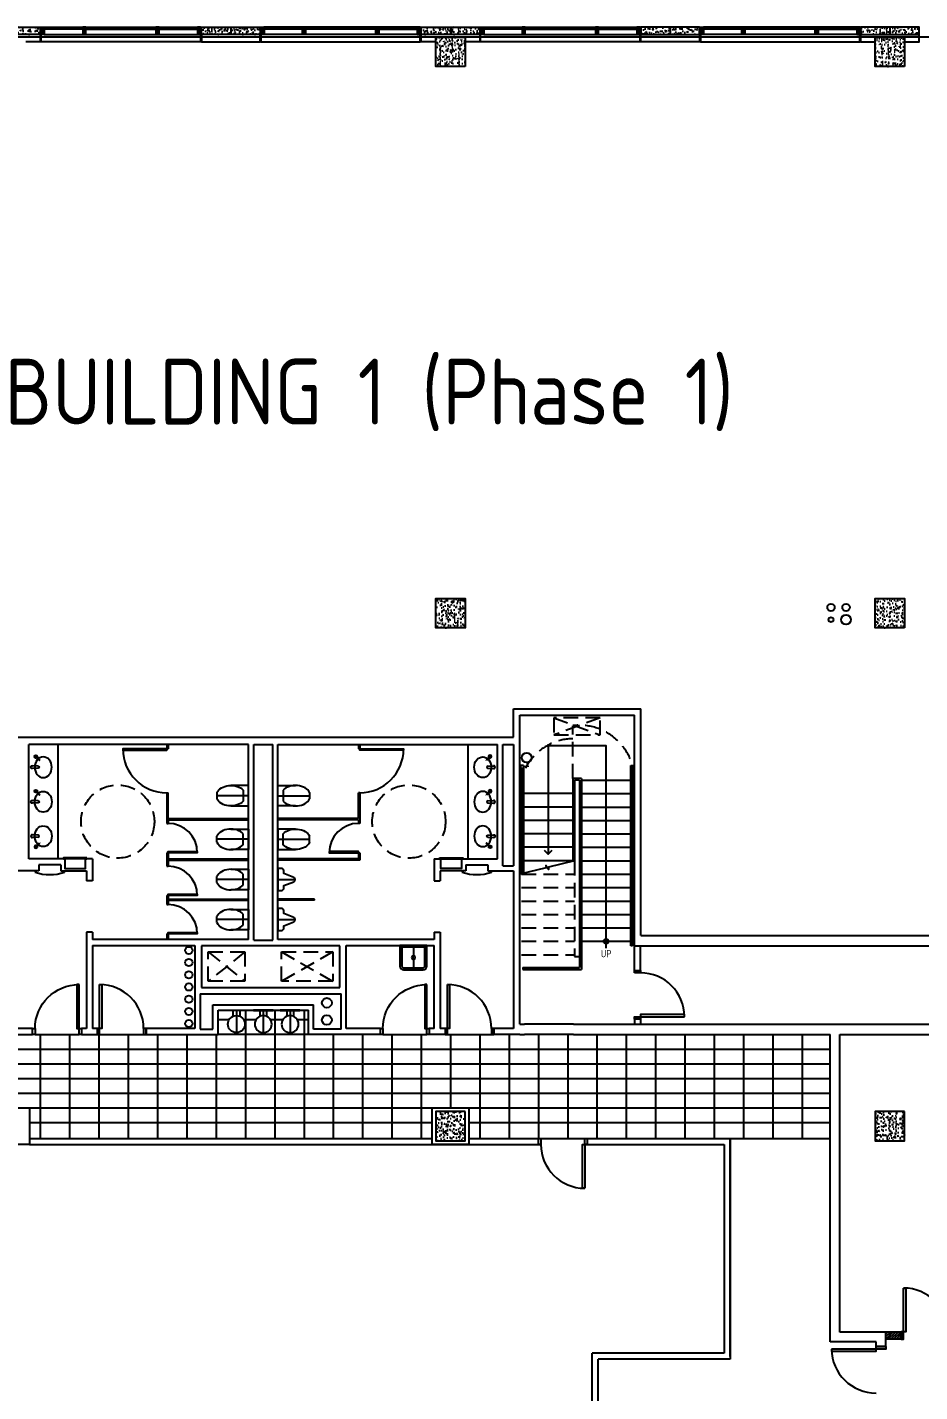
# Model space of a CAD drawing. Header units: inches. Extents: x -744 to 10613, y 1541 to 7685.
# Drawn here: x 7801 to 8532, y 5572 to 6690 of the extents above; entities that cross this region are included whole.
import ezdxf
from ezdxf.enums import TextEntityAlignment as Align

# ---------------------------------------------------------------- set-up
doc = ezdxf.new("R2010")
doc.units = ezdxf.units.IN
doc.header["$LTSCALE"] = 96
doc.header["$MEASUREMENT"] = 0
doc.header["$PDSIZE"] = 1.5
doc.linetypes.add('HIDDEN2', pattern=[0.1875, 0.125, -0.0625])
doc.layers.get('0').update_dxf_attribs({"linetype": 'CONTINUOUS'})
doc.layers.get('DEFPOINTS').update_dxf_attribs({"linetype": 'CONTINUOUS'})
for name, color, linetype in [('A-Floor Pattern', 251, 'CONTINUOUS'), ('A_0_CONST', 11, 'CONTINUOUS'), ('A_1-7_CW_GYP', 2, 'CONTINUOUS'), ('A_1-7_CW_PC', 2, 'CONTINUOUS'), ('A_1-7_CW_PC_H', 6, 'CONTINUOUS'), ('A_1-8-STAIR', 40, 'CONTINUOUS'), ('A_1-8_COL', 7, 'CONTINUOUS'), ('A_1-8_COL_H', 6, 'CONTINUOUS'), ('A_1-8_CW_GLASS', 1, 'CONTINUOUS'), ('A_1-8_CW_GYP', 2, 'CONTINUOUS'), ('A_1-8_CW_MULL', 2, 'CONTINUOUS'), ('A_1-8_CW_PC', 2, 'CONTINUOUS'), ('A_1-8_CW_PC_H', 6, 'CONTINUOUS'), ('A_1-8_CW_SILL', 9, 'CONTINUOUS'), ('A_1-8_DR_PLN', 30, 'CONTINUOUS'), ('A_1-8_SLEEVE', 9, 'CONTINUOUS'), ('A_1-8_WALL_IN', 2, 'CONTINUOUS'), ('A_1-8_WALL_TP', 193, 'CONTINUOUS'), ('A_1_CW_GYP', 2, 'CONTINUOUS'), ('A_1_CW_SLAB', 66, 'CONTINUOUS'), ('A_1_DR_PLN', 30, 'CONTINUOUS'), ('A_1_STAIR1-2_TREAD', 30, 'CONTINUOUS'), ('A_1_WALL_IN', 2, 'CONTINUOUS'), ('M_1-9_DUCT', 9, 'CONTINUOUS'), ('P_1-8_FIXTURE', 6, 'CONTINUOUS'), ('P_1-8_SLEEVE', 9, 'CONTINUOUS')]:
    doc.layers.add(name, color=color, linetype=linetype)
doc.styles.add('ARCHITXT', font='architxt.shx')

# ---------------------------------------------------------------- blocks, each defined once
blk = doc.blocks.new('COL_1-8_24X24')
at = {"layer": 'A_1-8_COL_H'}
h = blk.add_hatch(dxfattribs=at)
h.set_pattern_fill('AR-CONC,_I', color=256, style=2)
h.set_pattern_definition([(50, (-6180, -6718.462), (7.172602, -0.6275213), [0.75, -8.25]), (355, (-6180, -6718.462), (-1.3875133, 7.5219213), [0.6, -6.6]), (100.4514, (-6179.402, -6718.5144), (5.785094, 6.8943954), [0.637402, -7.011421]), (46.1842, (-6180, -6716.462), (10.6724105, -1.65519), [1.125, -12.375]), (96.6356, (-6179.111, -6716.6), (9.346627, 9.741179), [0.956103, -10.51713]), (351.1842, (-6180, -6716.462), (9.34662, 9.741186), [0.9, -9.9]), (21, (-6179, -6716.962), (5.9690705, -4.026189), [0.75, -8.25]), (326, (-6179, -6716.962), (2.4331533, 7.2515005), [0.6, -6.6]), (71.4514, (-6178.5026, -6717.2976), (8.4022263, 3.225305), [0.637402, -7.011421]), (37.5, (-6180, -6718.462), (0.12159855, 3.32893854), [0, -6.52, 0, -6.7, 0, -6.625]), (7.5, (-6180, -6718.462), (2.6306954, 3.9441171), [0, -3.82, 0, -6.37, 0, -2.525]), (327.5, (-6182.23, -6718.462), (5.3382244, -0.2255487), [0, -2.5, 0, -7.8, 0, -10.35]), (317.5, (-6183.23, -6718.462), (5.8318617, 1.0010498), [0, -3.25, 0, -5.18, 0, -7.35])])
h.paths.add_polyline_path([(-12, -12), (12, -12), (12, 12), (-12, 12)])
at = {"layer": 'A_0_CONST'}
blk.add_point((0, 0), dxfattribs=at)
at = {"layer": 'A_1-8_COL'}
blk.add_lwpolyline([(-12, -12), (12, -12), (12, 12), (-12, 12)], close=True, dxfattribs=at)
blk = doc.blocks.new('PRE_1-8_COL1')
at = {"layer": 'A_1-8_CW_PC_H'}
h = blk.add_hatch(dxfattribs=at)
h.set_pattern_fill('AR-CONC', color=256, style=0)
h.set_pattern_definition([(50, (-5100, -6744), (7.172602, -0.6275213), [0.75, -8.25]), (355, (-5100, -6744), (-1.3875133, 7.5219213), [0.6, -6.6]), (100.4514, (-5099.402, -6744.052), (5.785094, 6.8943954), [0.637402, -7.011421]), (46.1842, (-5100, -6742), (10.6724105, -1.65519), [1.125, -12.375]), (96.6356, (-5099.111, -6742.138), (9.346627, 9.741179), [0.956103, -10.51713]), (351.1842, (-5100, -6742), (9.34662, 9.741186), [0.9, -9.9]), (21, (-5099, -6742.5), (5.9690705, -4.026189), [0.75, -8.25]), (326, (-5099, -6742.5), (2.433153, 7.2515005), [0.6, -6.6]), (71.4514, (-5098.5026, -6742.8355), (8.4022263, 3.225305), [0.637402, -7.011421]), (37.5, (-5100, -6744), (0.12159855, 3.3289385), [0, -6.52, 0, -6.7, 0, -6.625]), (7.5, (-5100, -6744), (2.6306954, 3.9441171), [0, -3.82, 0, -6.37, 0, -2.525]), (327.5, (-5102.23, -6744), (5.3382244, -0.2255487), [0, -2.5, 0, -7.8, 0, -10.35]), (317.5, (-5103.23, -6744), (5.8318617, 1.0010498), [0, -3.25, 0, -5.18, 0, -7.35])])
h.paths.add_polyline_path([(-24, -6), (24, -6), (24, 0), (-24, 0)])
at = {"layer": 'A_0_CONST'}
blk.add_line((0, 0), (0, -6), dxfattribs=at)
at = {"layer": 'A_1-8_CW_PC'}
blk.add_lwpolyline([(-24, -6), (24, -6), (24, 0), (-24, 0)], close=True, dxfattribs=at)
blk = doc.blocks.new('MUL_1-8_EX2')
at = {"layer": 'A_0_CONST'}
blk.add_line((0, 0), (0, -6), dxfattribs=at)
at = {"layer": 'A_1-8_CW_MULL'}
blk.add_lwpolyline([(-1.25, -6), (-1.25, 0), (1.25, 0), (1.25, -0.5), (0.5, -0.5), (0.5, -1.5), (1.25, -1.5), (1.25, -6)], close=True, dxfattribs=at)
blk = doc.blocks.new('MUL_1-8_EX1')
at = {"layer": 'A_0_CONST'}
blk.add_line((0, 0), (0, -6), dxfattribs=at)
at = {"layer": 'A_1-8_CW_MULL'}
blk.add_lwpolyline([(0.5, -1.5), (1.25, -1.5), (1.25, -6), (-1.25, -6), (-1.25, -1.5), (-0.5, -1.5), (-0.5, -0.5), (-1.25, -0.5), (-1.25, 0), (1.25, 0), (1.25, -0.5), (0.5, -0.5)], close=True, dxfattribs=at)
blk = doc.blocks.new('PRE_1-7_COL1')
at = {"layer": 'A_1-7_CW_PC_H'}
h = blk.add_hatch(dxfattribs=at)
h.set_pattern_fill('AR-CONC', color=256, style=0)
h.set_pattern_definition([(50, (-5100, -6744), (7.172602, -0.6275213), [0.75, -8.25]), (355, (-5100, -6744), (-1.3875133, 7.5219213), [0.6, -6.6]), (100.4514, (-5099.402, -6744.052), (5.785094, 6.8943954), [0.637402, -7.011421]), (46.1842, (-5100, -6742), (10.6724105, -1.65519), [1.125, -12.375]), (96.6356, (-5099.111, -6742.138), (9.346627, 9.741179), [0.956103, -10.51713]), (351.1842, (-5100, -6742), (9.34662, 9.741186), [0.9, -9.9]), (21, (-5099, -6742.5), (5.9690705, -4.026189), [0.75, -8.25]), (326, (-5099, -6742.5), (2.433153, 7.2515005), [0.6, -6.6]), (71.4514, (-5098.5026, -6742.8355), (8.4022263, 3.225305), [0.637402, -7.011421]), (37.5, (-5100, -6744), (0.12159855, 3.3289385), [0, -6.52, 0, -6.7, 0, -6.625]), (7.5, (-5100, -6744), (2.6306954, 3.9441171), [0, -3.82, 0, -6.37, 0, -2.525]), (327.5, (-5102.23, -6744), (5.3382244, -0.2255487), [0, -2.5, 0, -7.8, 0, -10.35]), (317.5, (-5103.23, -6744), (5.8318617, 1.0010498), [0, -3.25, 0, -5.18, 0, -7.35])])
h.paths.add_polyline_path([(-24, -6), (24, -6), (24, 0), (-24, 0)])
at = {"layer": 'A_0_CONST'}
blk.add_line((0, 0), (0, -6), dxfattribs=at)
at = {"layer": 'A_1-7_CW_PC'}
blk.add_lwpolyline([(-24, -6), (24, -6), (24, 0), (-24, 0)], close=True, dxfattribs=at)
blk = doc.blocks.new('P_UR_1-8')
at = {"layer": 'A_0_CONST'}
blk.add_line((0, 0), (0, -14), dxfattribs=at)
at = {"layer": 'P_1-8_FIXTURE'}
blk.add_lwpolyline([(-1.8, -13), (-5, -5), (-7.5, -5), (-9, -3.5), (-9, 0), (9, 0), (9, -3.5), (7.5, -5), (5, -5), (1.8, -13, -0.59411)], format="xyb", close=True, dxfattribs=at)
blk = doc.blocks.new('P_WC_1-5')
at = {"layer": 'A_0_CONST'}
blk.add_line((0, 0), (0, -26), dxfattribs=at)
at = {"layer": 'P_1-8_FIXTURE'}
for p, q in [((-4.5, -4.4), (4.5, -4.4)), ((-2.5, -26), (2.5, -26))]:
    blk.add_line(p, q, dxfattribs=at)
blk.add_lwpolyline([(8.4, -14.5), (8.4, 0), (-8.4, 0), (-8.4, -14.5)], dxfattribs=at)
at = {"layer": 'P_1-8_FIXTURE', "extrusion": (0, 0, -1)}
for start_param, end_param in [(6.586314, 8.85753), (3.708841, 5.980057)]:
    blk.add_ellipse((0, -14.5), major_axis=(0, -12), ratio=0.697917, start_param=start_param, end_param=end_param, dxfattribs=at)
blk = doc.blocks.new('P_DF_1-8')
at = {"layer": 'A_0_CONST'}
blk.add_line((0, 0), (0, -18.5), dxfattribs=at)
at = {"layer": 'P_1-8_FIXTURE'}
for p, q in [((-2.8, -0.5), (-2.8, -5.1)), ((2.8, -0.5), (2.8, -5.1))]:
    blk.add_line(p, q, dxfattribs=at)
blk.add_lwpolyline([(8, -0.5), (-8, -0.5), (-8, 0), (8, 0)], close=True, dxfattribs=at)
blk.add_circle((0, -11.5), 7, dxfattribs=at)
blk = doc.blocks.new('P_JS_1-8')
at = {"layer": 'A_0_CONST'}
blk.add_line((0, 0), (0, -20), dxfattribs=at)
at = {"layer": 'P_1-8_FIXTURE'}
blk.add_line((-11, -1.5), (11, -1.5), dxfattribs=at)
blk.add_lwpolyline([(8, -20), (-8, -20, -0.414214), (-11, -17), (-11, 0), (11, 0), (11, -17, -0.414214)], format="xyb", close=True, dxfattribs=at)
blk.add_lwpolyline([(9.5, -1.5), (9.5, -16.5, -0.414214), (7.5, -18.5), (-7.5, -18.5, -0.414214), (-9.5, -16.5), (-9.5, -1.5)], format="xyb", dxfattribs=at)
blk.add_circle((0, -10), 1.5, dxfattribs=at)
blk = doc.blocks.new('DR_1-8_3X0_478')
at = {"layer": 'A_1-8_DR_PLN'}
for points in [[(2, 40.875), (3.75, 40.875), (3.75, 4.875), (2, 4.875)], [(0, 0), (2, 0), (2, 4.875), (0, 4.875)], [(38, 0), (40, 0), (40, 4.875), (38, 4.875)]]:
    blk.add_lwpolyline(points, close=True, dxfattribs=at)
blk.add_arc((2, 4.875), 36, 0, 90, dxfattribs=at)
blk = doc.blocks.new('A$C45980B65')
at = {"layer": 'A_1_DR_PLN'}
for points in [[(2, 42), (3.7, 42), (3.7, 6), (2, 6)], [(0, 0), (2, 0), (2, 6), (0, 6)], [(38, 0), (40, 0), (40, 6), (38, 6)]]:
    blk.add_lwpolyline(points, close=True, dxfattribs=at)
blk.add_arc((2, 6), 36, 0, 90, dxfattribs=at)
blk = doc.blocks.new('SOAP')
for p, q in [((-0.2, 0.2), (-3.3, -3)), ((-3, -3.3), (-3.3, -3)), ((0.2, -0.2), (-3, -3.3))]:
    blk.add_line(p, q)
for radius, start, end in [(1.22, 235.3554, 214.6446), (0.692, 243.5217, 206.4783), (0.22, 315, 135)]:
    blk.add_arc((0, 0), radius, start, end)
blk = doc.blocks.new('FAUCET - AUTO')
at = {"layer": 'P_1-8_FIXTURE'}
for p, q in [((5, 0.75), (0, 1.125)), ((5, -0.75), (0, -1.125))]:
    blk.add_line(p, q, dxfattribs=at)
for centre, radius, start, end in [((0, 0), 1.125, 81.421693, 278.578307), ((5, 0), 0.75, 270, 90)]:
    blk.add_arc(centre, radius, start, end, dxfattribs=at)

msp = doc.modelspace()

# ---------------------------------------------------------------- hatches: boundary and pattern name
at = {"layer": 'A_1_WALL_IN'}
h = msp.add_hatch(dxfattribs=at)
h.set_pattern_fill('ANSI31', color=251, scale=12, angle=720, style=0)
h.paths.add_polyline_path([(8797.2, 5621.2), (8557.2, 5621.2), (8557.2, 5615.3), (8797.2, 5615.3)])
h.paths.add_polyline_path([(8517.2, 5621.2), (8504.7, 5621.2), (8504.7, 5615.3), (8517.2, 5615.3)])

# ---------------------------------------------------------------- linework, layer by layer
at = {"layer": 'A-Floor Pattern', "linetype": 'Continuous'}
for p, q in [((7980, 5885), (7980, 5779.9)), ((8004, 5885), (8004, 5779.9)), ((8028, 5885), (8028, 5779.9)), ((7966.6, 5877), (7957.6, 5877)), ((7988.6, 5877), (7978.7, 5877)), ((8010.6, 5877), (8000.7, 5877)), ((8031.6, 5877), (8022.7, 5877)), ((7807.7, 5865), (7843.7, 5865)), ((7812, 5865), (7812, 5779.9)), ((7836, 5865), (7836, 5779.9)), ((7860, 5865), (7860, 5779.9)), ((7860.6, 5865), (7896.6, 5865)), ((7884, 5865), (7884, 5779.9)), ((7908, 5865), (7908, 5779.9)), ((7932, 5865), (7932, 5779.9)), ((7956, 5865), (7956, 5779.9)), ((8031.6, 5865), (7957.6, 5865)), ((8052, 5865.1), (8052, 5779.9)), ((8076, 5865.1), (8076, 5779.9)), ((8092.6, 5865), (8128.6, 5865)), ((8100, 5865.1), (8100, 5779.9)), ((8124, 5865.1), (8124, 5779.9)), ((8145.5, 5865), (8181.5, 5865)), ((8148, 5865.1), (8148, 5805.1)), ((8172, 5865.1), (8172, 5779.9)), ((8196, 5865.1), (8196, 5779.9)), ((8220, 5865.1), (8220, 5779.9)), ((8244, 5865.1), (8244, 5779.9)), ((8268, 5865.1), (8268, 5779.9)), ((8292, 5865.1), (8292, 5779.9)), ((8316, 5865.1), (8316, 5779.9)), ((8340, 5865.1), (8340, 5779.9)), ((8364, 5865.1), (8364, 5779.9)), ((8388, 5865.1), (8388, 5779.9)), ((8412, 5865.1), (8412, 5779.9)), ((8436, 5865.1), (8436, 5779.9)), ((7413, 5853), (8459, 5853)), ((7413, 5841), (8459, 5841)), ((7413, 5829), (8459, 5829)), ((7413, 5817), (8459, 5817)), ((7413, 5805), (8459, 5805)), ((7803, 5793), (8133, 5793)), ((8163, 5793), (8459, 5793)), ((8222, 5779.9), (8258, 5779.9)), ((8377, 5779.9), (8459, 5779.9))]:
    msp.add_line(p, q, dxfattribs=at)
at = {"layer": 'A_1-7_CW_GYP'}
for points in [[(8484, 6684), (8484, 6678), (8496, 6678)], [(8520, 6678), (8532, 6678), (8532, 6684)]]:
    msp.add_lwpolyline(points, dxfattribs=at)
at = {"layer": 'A_1-8-STAIR'}
for points, const_width in [([(8208.4, 6084.7), (8212.4, 6084.7)], 1), ([(8210.4, 6087.7), (8210.4, 6084.7)], 0.5)]:
    msp.add_lwpolyline(points, dxfattribs=dict(at, const_width=const_width))
msp.add_circle((8210.4, 6091.7), 4, dxfattribs=at)
at = {"layer": 'A_1-8_CW_GLASS'}
for p, q in [((7815.2, 6689.5), (7846.7, 6689.5)), ((7846.7, 6688.5), (7815.2, 6688.5)), ((7849.2, 6689.5), (7906.7, 6689.5)), ((7849.2, 6688.5), (7906.7, 6688.5)), ((7940.7, 6689.5), (7909.2, 6689.5)), ((7909.2, 6688.5), (7940.7, 6688.5)), ((7995.2, 6689.5), (8026.7, 6689.5)), ((8026.7, 6688.5), (7995.2, 6688.5)), ((8086.7, 6689.5), (8029.2, 6689.5)), ((8086.7, 6688.5), (8029.2, 6688.5)), ((8120.7, 6689.5), (8089.2, 6689.5)), ((8089.2, 6688.5), (8120.7, 6688.5)), ((8175.2, 6689.5), (8206.7, 6689.5)), ((8206.7, 6688.5), (8175.2, 6688.5)), ((8209.2, 6689.5), (8266.7, 6689.5)), ((8209.2, 6688.5), (8266.7, 6688.5)), ((8300.7, 6689.5), (8269.2, 6689.5)), ((8269.2, 6688.5), (8300.7, 6688.5)), ((8355.2, 6689.5), (8386.7, 6689.5)), ((8386.7, 6688.5), (8355.2, 6688.5)), ((8446.7, 6689.5), (8389.2, 6689.5)), ((8446.7, 6688.5), (8389.2, 6688.5)), ((8480.7, 6689.5), (8449.2, 6689.5)), ((8449.2, 6688.5), (8480.7, 6688.5))]:
    msp.add_line(p, q, dxfattribs=at)
at = {"layer": 'A_1-8_CW_GYP'}
for points in [[(7812, 6684), (7812, 6678), (7800, 6678)], [(7944, 6684), (7944, 6678), (7992, 6678), (7992, 6684)], [(8136, 6678), (8124, 6678), (8124, 6684)], [(8172, 6684), (8172, 6678), (8160, 6678)], [(8352, 6684), (8352, 6678), (8304, 6678), (8304, 6684)]]:
    msp.add_lwpolyline(points, dxfattribs=at)
at = {"layer": 'A_1-8_CW_SILL'}
for p, q in [((7815.2, 6690), (7940.7, 6690)), ((7815.2, 6684), (7940.7, 6684)), ((8120.7, 6690), (7995.2, 6690)), ((8120.7, 6684), (7995.2, 6684)), ((8175.2, 6690), (8300.7, 6690)), ((8175.2, 6684), (8300.7, 6684)), ((8480.7, 6690), (8355.2, 6690)), ((8480.7, 6684), (8355.2, 6684))]:
    msp.add_line(p, q, dxfattribs=at)
for points in [[(7943.2, 6684), (7943.2, 6678), (7812.7, 6678), (7812.7, 6684)], [(7992.7, 6684), (7992.7, 6678), (8123.2, 6678), (8123.2, 6684)], [(8303.2, 6684), (8303.2, 6678), (8172.7, 6678), (8172.7, 6684)], [(8352.7, 6684), (8352.7, 6678), (8483.2, 6678), (8483.2, 6684)]]:
    msp.add_lwpolyline(points, dxfattribs=at)
at = {"layer": 'A_1-8_SLEEVE'}
for centre, radius in [((8459.7, 6214.8), 3), ((8472, 6214.8), 3), ((8459.7, 6204.8), 2), ((8472, 6204.8), 4)]:
    msp.add_circle(centre, radius, dxfattribs=at)
at = {"layer": 'A_1-8_WALL_IN'}
for p, q in [((8199.5, 6108.5), (8199.5, 6131.8)), ((7789.7, 6108.5), (8199.5, 6108.5)), ((7802.6, 6008.9), (7802.6, 6102.4)), ((7982.6, 6102.4), (7802.6, 6102.4)), ((7982.6, 5942.9), (7982.6, 6102.4)), ((7986.9, 5942.3), (7986.9, 6102.4)), ((7986.9, 6102.4), (8002.4, 6102.4)), ((8002.4, 5942.3), (8002.4, 6102.4)), ((8006.6, 5942.9), (8006.6, 6102.4)), ((8006.6, 6102.4), (8186.6, 6102.4)), ((8186.6, 6008.9), (8186.6, 6102.4)), ((8190.9, 6003.1), (8190.9, 6102.4)), ((8190.9, 6102.4), (8199.5, 6102.4)), ((8199.5, 6102.4), (8199.5, 6003.1)), ((8204.7, 5873.5), (8204.7, 6096.3)), ((7854.6, 6008.9), (7802.6, 6008.9)), ((7828.7, 6004), (7810.7, 6004)), ((7810.7, 6004), (7810.7, 5998.9)), ((7828.7, 6004), (7828.7, 5998.9)), ((7854.6, 6008.9), (7854.6, 5990.9)), ((8134.6, 6008.9), (8134.6, 5990.9)), ((8134.6, 6008.9), (8186.6, 6008.9)), ((8160.6, 6004), (8178.6, 6004)), ((8160.6, 6004), (8160.6, 5998.9)), ((8178.6, 6004), (8178.6, 5998.9)), ((8190.9, 6003.1), (8199.5, 6003.1)), ((7810.7, 5998.9), (7789.7, 5998.9)), ((7828.7, 5998.9), (7849.7, 5998.9)), ((7849.7, 5998.9), (7849.7, 5990.9)), ((7854.6, 5990.9), (7849.7, 5990.9)), ((8134.6, 5990.9), (8139.5, 5990.9)), ((8139.5, 5998.9), (8139.5, 5990.9)), ((8160.6, 5998.9), (8139.5, 5998.9)), ((8178.6, 5998.9), (8199.5, 5998.9)), ((8199.5, 5998.9), (8199.5, 5869.9)), ((7854.6, 5948.9), (7849.7, 5948.9)), ((7849.7, 5948.9), (7849.7, 5869.9)), ((7854.6, 5948.9), (7854.6, 5942.9)), ((8134.6, 5948.9), (8134.6, 5942.9)), ((8134.6, 5948.9), (8139.5, 5948.9)), ((8139.5, 5948.9), (8139.5, 5869.9)), ((7982.6, 5942.9), (7854.6, 5942.9)), ((7854.6, 5938), (7854.6, 5869.9)), ((7854.6, 5938), (7938.6, 5938)), ((7938.6, 5938), (7938.6, 5869.9)), ((8057.4, 5937.6), (7943.9, 5937.6)), ((7943.9, 5937.6), (7943.9, 5903.6)), ((7986.9, 5942.3), (8002.4, 5942.3)), ((8134.6, 5942.9), (8006.6, 5942.9)), ((8057.4, 5903.6), (8057.4, 5937.6)), ((8062.6, 5869.9), (8062.6, 5938)), ((8062.6, 5938), (8134.6, 5938)), ((8134.6, 5869.9), (8134.6, 5938)), ((7943.9, 5903.6), (8057.4, 5903.6)), ((7942.9, 5898.4), (8058.4, 5898.4)), ((7942.9, 5898.4), (7942.9, 5869.3)), ((8058.4, 5869.3), (8058.4, 5898.4)), ((7953.4, 5889.3), (8035.9, 5889.3)), ((7953.4, 5869.3), (7953.4, 5889.3)), ((7957.6, 5885), (8031.6, 5885)), ((7957.6, 5865), (7957.6, 5885)), ((8031.6, 5865), (8031.6, 5885)), ((8035.9, 5869.3), (8035.9, 5889.3)), ((7805.7, 5869.9), (7789.7, 5869.9)), ((7805.7, 5865), (7805.7, 5869.9)), ((7845.7, 5869.9), (7845.7, 5865)), ((7849.7, 5869.9), (7845.7, 5869.9)), ((7858.6, 5869.9), (7854.6, 5869.9)), ((7858.6, 5869.9), (7858.6, 5865)), ((7898.6, 5869.9), (7898.6, 5865)), ((7938.6, 5869.9), (7898.6, 5869.9)), ((7942.9, 5869.3), (7953.4, 5869.3)), ((8058.4, 5869.3), (8035.9, 5869.3)), ((8090.6, 5869.9), (8062.6, 5869.9)), ((8090.6, 5865), (8090.6, 5869.9)), ((8130.6, 5869.9), (8130.6, 5865)), ((8134.6, 5869.9), (8130.6, 5869.9)), ((8143.5, 5869.9), (8139.5, 5869.9)), ((8143.5, 5869.9), (8143.5, 5865)), ((8199.5, 5869.9), (8183.5, 5869.9)), ((8183.5, 5869.9), (8183.5, 5865)), ((7530, 5865), (7805.7, 5865)), ((7845.7, 5865), (7858.6, 5865)), ((7898.6, 5865), (7957.6, 5865)), ((8090.6, 5865), (8031.6, 5865)), ((8143.5, 5865), (8130.6, 5865)), ((8204.7, 5865), (8183.5, 5865))]:
    msp.add_line(p, q, dxfattribs=at)
at = {"layer": 'A_1-8_WALL_TP'}
for p, q in [((7826.6, 6008.9), (7826.6, 6102.4)), ((7915.6, 6102.4), (7915.6, 6098.9)), ((7916.6, 6102.4), (7916.6, 6098.9)), ((8072.6, 6102.4), (8072.6, 6098.9)), ((8073.6, 6102.4), (8073.6, 6098.9)), ((8162.6, 6008.9), (8162.6, 6102.4)), ((7915.6, 6098.9), (7916.6, 6098.9)), ((8073.6, 6098.9), (8072.6, 6098.9)), ((7915.6, 6062.9), (7915.6, 6037.9)), ((7915.6, 6062.9), (7916.6, 6062.9)), ((7916.6, 6041.9), (7916.6, 6062.9)), ((8072.6, 6041.9), (8072.6, 6062.9)), ((8073.6, 6062.9), (8072.6, 6062.9)), ((8073.6, 6062.9), (8073.6, 6037.9)), ((7915.6, 6037.9), (7916.6, 6037.9)), ((7915.6, 6037.9), (7916.6, 6037.9)), ((7916.6, 6041.9), (7982.6, 6041.9)), ((7916.6, 6040.9), (7982.6, 6040.9)), ((7916.6, 6040.9), (7916.6, 6037.9)), ((8072.6, 6041.9), (8006.6, 6041.9)), ((8072.6, 6040.9), (8006.6, 6040.9)), ((8072.6, 6040.9), (8072.6, 6037.9)), ((8073.6, 6037.9), (8072.6, 6037.9)), ((8073.6, 6037.9), (8072.6, 6037.9)), ((7915.6, 6013.9), (7915.6, 6002.9)), ((7916.6, 6013.9), (7915.6, 6013.9)), ((7916.6, 6014.4), (7916.6, 6008.9)), ((7916.6, 6013.9), (7916.6, 6008.9)), ((8072.6, 6014.4), (8072.6, 6008.9)), ((8072.6, 6013.9), (8073.6, 6013.9)), ((8073.6, 6013.9), (8073.6, 6007.9)), ((7915.6, 6002.9), (7916.6, 6002.9)), ((7916.6, 6008.9), (7982.6, 6008.9)), ((7916.6, 6008.9), (7982.6, 6008.9)), ((7916.6, 6007.9), (7982.6, 6007.9)), ((7916.6, 6007.9), (7916.6, 6002.9)), ((8072.6, 6008.9), (8006.6, 6008.9)), ((8072.6, 6008.9), (8006.6, 6008.9)), ((8073.6, 6007.9), (8006.6, 6007.9)), ((8072.6, 6011.9), (8072.6, 6008.9)), ((7807.7, 5998.9), (7807.7, 5997.9)), ((7831.7, 5998.9), (7831.7, 5997.9)), ((8157.6, 5998.9), (8157.6, 5997.9)), ((8181.6, 5998.9), (8181.6, 5997.9)), ((7915.6, 5978.9), (7916.6, 5978.9)), ((7915.6, 5978.9), (7915.6, 5971.4)), ((7915.6, 5971.4), (7916.6, 5971.4)), ((7916.6, 5978.9), (7916.6, 5975.9)), ((7916.6, 5975.9), (7982.6, 5975.9)), ((7916.6, 5974.9), (7982.6, 5974.9)), ((7916.6, 5974.9), (7916.6, 5971.4)), ((8036.6, 5975.9), (8006.6, 5975.9)), ((8036.6, 5974.9), (8006.6, 5974.9)), ((8036.6, 5974.9), (8036.6, 5975.9)), ((7915.6, 5947.4), (7916.6, 5947.4)), ((7915.6, 5947.4), (7915.6, 5942.9)), ((7916.6, 5947.4), (7916.6, 5942.9))]:
    msp.add_line(p, q, dxfattribs=at)
for points in [[(7915.6, 6098.9), (7879.6, 6098.9), (7879.6, 6097.9), (7915.6, 6097.9)], [(7915.6, 6098.9), (7879.6, 6098.9), (7879.6, 6097.9), (7915.6, 6097.9)], [(8073.6, 6098.9), (8109.6, 6098.9), (8109.6, 6097.9), (8073.6, 6097.9)], [(8073.6, 6098.9), (8109.6, 6098.9), (8109.6, 6097.9), (8073.6, 6097.9)], [(7940.6, 6014.9), (7940.6, 6013.9), (7916.6, 6013.9), (7916.6, 6014.9)], [(8048.6, 6014.9), (8048.6, 6013.9), (8072.6, 6013.9), (8072.6, 6014.9)], [(7850.1, 6009.6), (7831.1, 6009.6), (7831.1, 6008.9), (7832.1, 6008.9), (7832.1, 6000.9), (7849.1, 6000.9), (7849.1, 6008.9), (7850.1, 6008.9)], [(8139.1, 6009.6), (8158.1, 6009.6), (8158.1, 6008.9), (8157.1, 6008.9), (8157.1, 6000.9), (8140.1, 6000.9), (8140.1, 6008.9), (8139.1, 6008.9)], [(7940.6, 5979.9), (7940.6, 5978.9), (7916.6, 5978.9), (7916.6, 5979.9)], [(7940.6, 5948.4), (7940.6, 5947.4), (7916.6, 5947.4), (7916.6, 5948.4)]]:
    msp.add_lwpolyline(points, close=True, dxfattribs=at)
at = {"layer": 'A_1-8_WALL_TP', "linetype": 'HIDDEN2'}
for centre in [(7875.4, 6039.4), (8113.9, 6039.4)]:
    msp.add_circle(centre, 30, dxfattribs=at)
at = {"layer": 'A_1-8_WALL_TP'}
for centre, radius, start, end in [((7915.6, 6098.9), 36, 180, 270), ((7915.6, 6098.9), 36, 180, 270), ((8073.6, 6098.9), 36, 270, 0), ((7916.6, 6013.9), 24, 0, 90), ((8072.6, 6013.9), 24, 90, 180), ((7916.6, 5978.9), 24, 0, 90), ((7819.7, 6032.9), 37, 251.0754, 288.9246), ((8169.6, 6032.9), 37, 251.0754, 288.9246), ((7916.6, 5947.4), 24, 0, 90)]:
    msp.add_arc(centre, radius, start, end, dxfattribs=at)
at = {"layer": 'A_1_CW_GYP'}
for points in [[(7773, 5805), (7803, 5805), (7803, 5775), (7773, 5775)], [(8133, 5805), (8163, 5805), (8163, 5775), (8133, 5775)]]:
    msp.add_lwpolyline(points, close=True, dxfattribs=at)
at = {"layer": 'A_1_CW_SLAB'}
msp.add_lwpolyline([(7052, 5318), (8884, 5318), (8884, 6682), (7052, 6682)], dxfattribs=at)
at = {"layer": 'A_1_DR_PLN'}
for points in [[(8298.7, 5915.5), (8298.7, 5917.5), (8303.6, 5917.5), (8303.6, 5915.5)], [(8298.7, 5877.5), (8298.7, 5879.5), (8303.6, 5879.5), (8303.6, 5877.5)], [(8339.6, 5879.5), (8339.6, 5881.3), (8303.6, 5881.3), (8303.6, 5879.5)], [(8220, 5779.9), (8222, 5779.9), (8222, 5775), (8220, 5775)], [(8258, 5779.9), (8260, 5779.9), (8260, 5775), (8258, 5775)], [(8258, 5739), (8256.2, 5739), (8256.2, 5775), (8258, 5775)], [(8460, 5607.3), (8460, 5605.5), (8496.7, 5605.5), (8496.7, 5607.3)], [(8504.7, 5609.3), (8504.7, 5607.3), (8496.7, 5607.3), (8496.7, 5609.3)]]:
    msp.add_lwpolyline(points, close=True, dxfattribs=at)
for centre, radius, start, end in [((8303.6, 5879.5), 36, 0, 90), ((8258, 5775), 36, 180, 270), ((8496.6, 5607.9), 36.6, 181.0111, 270.1702)]:
    msp.add_arc(centre, radius, start, end, dxfattribs=at)
at = {"layer": 'A_1_STAIR1-2_TREAD', "linetype": 'HIDDEN2'}
for p, q in [((8248.2, 6074.8), (8248.2, 6117.9)), ((8249.7, 6007.3), (8249.7, 5928.8)), ((8206.2, 5996.3), (8249.7, 5996.3)), ((8206.2, 5985.3), (8249.7, 5985.3)), ((8206.2, 5974.3), (8249.7, 5974.3)), ((8206.2, 5963.3), (8249.7, 5963.3)), ((8206.2, 5952.3), (8249.7, 5952.3)), ((8206.2, 5941.3), (8249.7, 5941.3)), ((8206.2, 5930.3), (8249.7, 5930.3)), ((8249.7, 5928.8), (8253.7, 5928.8))]:
    msp.add_line(p, q, dxfattribs=at)
at = {"layer": 'A_1_STAIR1-2_TREAD'}
for p, q in [((8207.7, 6085.3), (8204.7, 6085.3)), ((8206.2, 6083.8), (8204.7, 6083.8)), ((8206.2, 6083.8), (8206.2, 5996.6)), ((8207.7, 6085.3), (8207.7, 5997)), ((8295.7, 5937.5), (8295.7, 6085.3)), ((8295.7, 6085.3), (8298.7, 6085.3)), ((8297.2, 5937.5), (8297.2, 6083.8)), ((8297.2, 6083.8), (8298.7, 6083.8)), ((8248.2, 6074.8), (8248.2, 6007.3)), ((8255.2, 6074.8), (8248.2, 6074.8)), ((8249.7, 6073.3), (8249.7, 6007.3)), ((8253.7, 6073.3), (8249.7, 6073.3)), ((8253.7, 6073.3), (8253.7, 5919.8)), ((8255.2, 6074.8), (8255.2, 5918.3)), ((8255.2, 6073.3), (8295.7, 6073.3)), ((8297.2, 6073.3), (8298.7, 6073.3)), ((8206.2, 6062.3), (8204.7, 6062.3)), ((8248.2, 6062.3), (8207.7, 6062.3)), ((8255.2, 6062.3), (8295.7, 6062.3)), ((8297.2, 6062.3), (8298.7, 6062.3)), ((8206.2, 6051.3), (8204.7, 6051.3)), ((8248.2, 6051.3), (8207.7, 6051.3)), ((8255.2, 6051.3), (8295.7, 6051.3)), ((8297.2, 6051.3), (8298.7, 6051.3)), ((8206.2, 6040.3), (8204.7, 6040.3)), ((8248.2, 6040.3), (8207.7, 6040.3)), ((8255.2, 6040.3), (8295.7, 6040.3)), ((8297.2, 6040.3), (8298.7, 6040.3)), ((8206.2, 6029.3), (8204.7, 6029.3)), ((8248.2, 6029.3), (8207.7, 6029.3)), ((8255.2, 6029.3), (8295.7, 6029.3)), ((8297.2, 6029.3), (8298.7, 6029.3)), ((8206.2, 6018.3), (8204.7, 6018.3)), ((8248.2, 6018.3), (8207.7, 6018.3)), ((8255.2, 6018.3), (8295.7, 6018.3)), ((8297.2, 6018.3), (8298.7, 6018.3)), ((8206.2, 6007.3), (8204.7, 6007.3)), ((8248.2, 6007.3), (8207.7, 6007.3)), ((8255.2, 6007.3), (8295.7, 6007.3)), ((8297.2, 6007.3), (8298.7, 6007.3)), ((8255.2, 5996.3), (8295.7, 5996.3)), ((8297.2, 5996.3), (8298.7, 5996.3)), ((8255.2, 5985.3), (8295.7, 5985.3)), ((8255.2, 5974.3), (8295.7, 5974.3)), ((8297.2, 5974.3), (8298.7, 5974.3)), ((8255.2, 5963.3), (8295.7, 5963.3)), ((8297.2, 5963.3), (8298.7, 5963.3)), ((8255.2, 5952.3), (8295.7, 5952.3)), ((8297.2, 5952.3), (8298.7, 5952.3)), ((8255.2, 5941.3), (8295.7, 5941.3)), ((8297.2, 5937.5), (8295.7, 5937.5)), ((8297.2, 5941.3), (8298.7, 5941.3)), ((8207.2, 5919.8), (8253.7, 5919.8)), ((8207.2, 5919.8), (8207.2, 5918.3)), ((8207.2, 5918.3), (8255.2, 5918.3)), ((8253.7, 5918.3), (8255.2, 5918.3))]:
    msp.add_line(p, q, dxfattribs=at)
for points in [[(8275.5, 5935.8), (8275.5, 6101.5), (8228, 6101.5), (8228, 6012.8)], [(8231, 6015.8), (8228, 6012.8), (8225, 6015.8)], [(8249.7, 6007.3), (8228.2, 6002), (8228.3, 6000.1), (8226.2, 6003.4), (8226.3, 6001.5), (8204.7, 5996.3)]]:
    msp.add_lwpolyline(points, dxfattribs=at)
msp.add_circle((8275.5, 5941.3), 2.04, dxfattribs=at)
at = {"layer": 'A_1_STAIR1-2_TREAD', "linetype": 'HIDDEN2'}
for centre, radius, start, end in [((8253.7, 6073.3), 45, 0, 97.0204), ((8248.6, 6063.4), 43.8, 90.4001, 181.5101)]:
    msp.add_arc(centre, radius, start, end, dxfattribs=at)
at = {"layer": 'A_1_WALL_IN'}
for p, q in [((8199.5, 6131.8), (8304, 6131.8)), ((8204.7, 6096.3), (8204.7, 6126.6)), ((8204.7, 6126.6), (8298.7, 6126.6)), ((8298.7, 5937.5), (8298.7, 6126.6)), ((8304, 5946), (8304, 6131.8)), ((8304, 5946), (8705.7, 5946)), ((8298.7, 5937.5), (8714.2, 5937.5)), ((8298.7, 5917.5), (8298.7, 5937.5)), ((8298.7, 5931.5), (8298.7, 5937.5)), ((8303.6, 5917.5), (8303.6, 5937.5)), ((8204.7, 5873.5), (8208.7, 5873.5)), ((8248.7, 5873.5), (8208.7, 5873.5)), ((8248.7, 5873.5), (8860, 5873.5)), ((8298.7, 5877.5), (8298.7, 5873.5)), ((8303.6, 5877.5), (8303.6, 5873.5)), ((8204.7, 5865), (8208.7, 5865)), ((8248.7, 5865), (8208.7, 5865)), ((8248.7, 5865), (8459, 5865)), ((8459, 5613.3), (8459, 5865)), ((8467, 5865), (8860, 5865)), ((8467, 5621.2), (8467, 5865)), ((7803, 5779.9), (8133, 5779.9)), ((8163, 5779.9), (8222, 5779.9)), ((8258, 5779.9), (8377, 5779.9)), ((8377, 5779.9), (8377, 5599)), ((8377, 5601.2), (8377, 5779.9)), ((7803, 5775), (8163, 5775)), ((8163, 5775), (8222, 5775)), ((8258, 5775), (8372.1, 5775)), ((8372.1, 5775), (8372.1, 5603.9)), ((8496.7, 5613.3), (8459, 5613.3)), ((8504.7, 5621.2), (8467, 5621.2)), ((8496.7, 5609.3), (8496.7, 5613.3)), ((8517.2, 5621.2), (8504.7, 5621.2)), ((8504.7, 5611.3), (8504.7, 5621.2)), ((8504.7, 5609.3), (8504.7, 5620.2)), ((8517.2, 5615.3), (8504.7, 5615.3)), ((8517.2, 5615.3), (8517.2, 5621.2)), ((8264, 5539), (8264, 5603.9)), ((8372.1, 5603.9), (8264, 5603.9)), ((8504.7, 5609.3), (8496.7, 5609.3)), ((8377, 5599), (8268.9, 5599)), ((8268.9, 5539), (8268.9, 5599))]:
    msp.add_line(p, q, dxfattribs=at)
at = {"layer": 'M_1-9_DUCT', "linetype": 'HIDDEN2'}
for p, q in [((8270.7, 6124.3), (8232.7, 6110.3)), ((8232.7, 6124.3), (8270.7, 6110.3)), ((7949.6, 5932.6), (7979.6, 5908.6)), ((7979.6, 5932.6), (7949.6, 5908.6)), ((8009.6, 5932.6), (8051.6, 5908.6)), ((8051.6, 5932.6), (8009.6, 5908.6))]:
    msp.add_line(p, q, dxfattribs=at)
msp.add_lwpolyline([(8270.7, 6124.3), (8232.7, 6124.3), (8232.7, 6110.3), (8270.7, 6110.3), (8270.7, 6124.3)], dxfattribs=at)
for points in [[(7979.6, 5932.6), (7979.6, 5908.6), (7949.6, 5908.6), (7949.6, 5932.6)], [(8051.6, 5932.6), (8051.6, 5908.6), (8009.6, 5908.6), (8009.6, 5932.6)]]:
    msp.add_lwpolyline(points, close=True, dxfattribs=at)
at = {"layer": 'P_1-8_FIXTURE', "extrusion": (0, 0, -1)}
for centre, major_axis in [((7814.4, 6083.9), (0, -8.5)), ((8174.4, 6055.6), (0, 8.5)), ((8174.4, 6027.4), (0, 8.5))]:
    msp.add_ellipse(centre, major_axis=major_axis, ratio=0.823529, dxfattribs=at)
at = {"layer": 'P_1-8_FIXTURE'}
for centre, major_axis in [((8174.4, 6083.9), (0, -8.5)), ((7814.4, 6055.6), (0, 8.5)), ((7814.4, 6027.4), (0, 8.5))]:
    msp.add_ellipse(centre, major_axis=major_axis, ratio=0.823529, dxfattribs=at)
at = {"layer": 'P_1-8_SLEEVE'}
for centre, radius in [((7933.6, 5933.9), 3), ((7933.6, 5923.9), 3), ((7933.6, 5913.9), 3), ((7933.6, 5903.9), 3), ((7933.6, 5893.9), 3), ((8046.7, 5890.9), 4), ((7933.6, 5883.9), 3), ((8046.7, 5876.8), 4), ((7933.6, 5873.9), 3)]:
    msp.add_circle(centre, radius, dxfattribs=at)

# ---------------------------------------------------------------- block references
at = {"xscale": -1}
for name, p in [('PRE_1-8_COL1', (7788, 6690)), ('MUL_1-8_EX1', (7848, 6690)), ('MUL_1-8_EX1', (7908, 6690)), ('MUL_1-8_EX2', (7942, 6690)), ('PRE_1-8_COL1', (7968, 6690)), ('MUL_1-8_EX2', (8122, 6690)), ('PRE_1-8_COL1', (8148, 6690)), ('MUL_1-8_EX1', (8208, 6690)), ('MUL_1-8_EX1', (8268, 6690)), ('MUL_1-8_EX2', (8302, 6690)), ('MUL_1-8_EX2', (8482, 6690)), ('COL_1-8_24X24', (8148, 6670)), ('COL_1-8_24X24', (8508, 6670)), ('COL_1-8_24X24', (8148, 6210)), ('COL_1-8_24X24', (8508, 6210)), ('P_JS_1-8', (8117.6, 5938)), ('DR_1-8_3X0_478', (7845.7, 5865)), ('DR_1-8_3X0_478', (8130.6, 5865))]:
    msp.add_blockref(name, p, dxfattribs=at)
for name, p in [('MUL_1-8_EX2', (7814, 6690)), ('MUL_1-8_EX2', (7994, 6690)), ('MUL_1-8_EX1', (8028, 6690)), ('MUL_1-8_EX1', (8088, 6690)), ('MUL_1-8_EX2', (8174, 6690)), ('PRE_1-8_COL1', (8328, 6690)), ('MUL_1-8_EX2', (8354, 6690)), ('MUL_1-8_EX1', (8388, 6690)), ('MUL_1-8_EX1', (8448, 6690)), ('PRE_1-7_COL1', (8508, 6690)), ('DR_1-8_3X0_478', (7858.6, 5865)), ('DR_1-8_3X0_478', (8143.5, 5865))]:
    msp.add_blockref(name, p)
for name, p, rotation in [('P_WC_1-5', (7982.6, 6060.6), 270), ('P_WC_1-5', (8006.6, 6024.9), 89.99999999999999), ('COL_1-8_24X24', (8148, 5790), 180), ('COL_1-8_24X24', (8508, 5790), 180)]:
    msp.add_blockref(name, p, dxfattribs=dict(rotation=rotation))
for name, p, rotation in [('P_WC_1-5', (8006.6, 6060.6), 90), ('P_WC_1-5', (7982.6, 6024.9), 270), ('P_WC_1-5', (7982.6, 5991.9), 270), ('P_UR_1-8', (8006.6, 5991.9), 90), ('P_UR_1-8', (8006.6, 5959.1), 90), ('P_WC_1-5', (7982.6, 5959.1), 270)]:
    msp.add_blockref(name, p, dxfattribs=dict(at, rotation=rotation))
at = {"linetype": 'HIDDEN2'}
msp.add_blockref('P_DF_1-8', (7972.6, 5885), dxfattribs=at)
at = {"linetype": 'HIDDEN2', "xscale": -1}
for p in [(7994.6, 5885), (8016.6, 5885)]:
    msp.add_blockref('P_DF_1-8', p, dxfattribs=at)
at = {"layer": 'A_1_DR_PLN'}
msp.add_blockref('A$C45980B65', (8517.2, 5615.3), dxfattribs=at)
at = {"layer": 'P_1-8_FIXTURE', "xscale": -1}
for name, p in [('SOAP', (7808.4, 6092.6)), ('SOAP', (7808.4, 6064.3)), ('FAUCET - AUTO', (8183.5, 6027.4))]:
    msp.add_blockref(name, p, dxfattribs=at)
at = {"layer": 'P_1-8_FIXTURE'}
for name, p in [('SOAP', (8180.4, 6092.6)), ('SOAP', (8180.4, 6064.3)), ('FAUCET - AUTO', (7805.3, 6027.4))]:
    msp.add_blockref(name, p, dxfattribs=at)
at = {"layer": 'P_1-8_FIXTURE', "xscale": -1, "rotation": 180}
for name, p in [('FAUCET - AUTO', (7805.3, 6083.9)), ('FAUCET - AUTO', (7805.3, 6055.6)), ('SOAP', (8180.4, 6018.7))]:
    msp.add_blockref(name, p, dxfattribs=at)
at = {"layer": 'P_1-8_FIXTURE', "rotation": 180}
for name, p in [('FAUCET - AUTO', (8183.5, 6083.9)), ('FAUCET - AUTO', (8183.5, 6055.6)), ('SOAP', (7808.4, 6018.7))]:
    msp.add_blockref(name, p, dxfattribs=at)

# ---------------------------------------------------------------- texts
at = {"layer": 'A_1_STAIR1-2_TREAD', "style": 'ARCHITXT'}
msp.add_text('UP', height=6, dxfattribs=at).set_placement((8275.5, 5928.2), align=Align.CENTER)
at = {"layer": 'DEFPOINTS', "insert": (7782.7, 6388.9), "char_height": 54, "width": 2269.5, "attachment_point": 4, "style": 'ARCHITXT'}
msp.add_mtext('BUILDING 1 (Phase 1)', dxfattribs=at)

doc.saveas('drawing.dxf')
